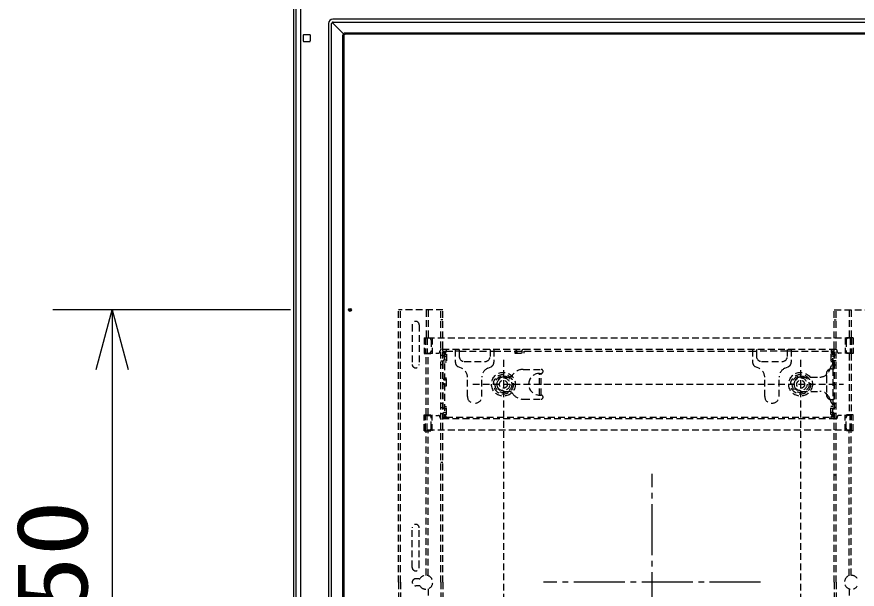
# Model space of a CAD drawing. Units: millimetres, scale not verified. Extents: x -63 to 63, y -57 to 57.
# Drawn here: x -33.87 to -5.6, y 18.37 to 37.65 of the extents above; entities that cross this region are included whole.
import ezdxf
from ezdxf.enums import TextEntityAlignment as Align

# ---------------------------------------------------------------- set-up
doc = ezdxf.new("R2010")
doc.units = ezdxf.units.MM
doc.header["$LTSCALE"] = 0.190236
doc.header["$PDMODE"] = 32
doc.header["$PDSIZE"] = 0.0951
doc.linetypes.add('CHAIN2', pattern=[12, 9, -1, 1, -1])
doc.linetypes.add('DASHED1', pattern=[1.8, 1.2, -0.6])
for name, color, linetype in [('0-2_GAIKEI', 1, 'Continuous'), ('0-3_WAKU', 7, 'Continuous'), ('0-4_S1', 3, 'DASHED1'), ('0-5_KIJUN', 7, 'CHAIN2'), ('0-6_SUNPO', 3, 'Continuous'), ('0-7_DEFPOINTS', 7, 'Continuous')]:
    doc.layers.add(name, color=color, linetype=linetype)
doc.styles.add('ＭＳ ゴシック', font='')
doc.styles.get('ＭＳ ゴシック').set_extended_font_data('MS Gothic')

# ---------------------------------------------------------------- blocks, each defined once
blk = doc.blocks.new('_OPEN30')
at = {"layer": '0-3_WAKU'}
blk.add_line((0, 0), (-1, 0), dxfattribs=at)
blk.add_lwpolyline([(-1, 0.26795), (0, 0), (-1, -0.26795)], dxfattribs=at)

msp = doc.modelspace()

# ---------------------------------------------------------------- linework, layer by layer
at = {"layer": '0-2_GAIKEI', "color": 7}
msp.add_line((-24.5656, 38.6412), (-24.5656, -1.4259), dxfattribs=at)
at = {"layer": '0-2_GAIKEI'}
for p, q in [((-24.4753, -1.3369), (-24.4753, 38.5523)), ((-24.3241, 38.4011), (-24.3241, -1.1857)), ((-23.3849, 37.4189), (-23.3849, -0.2035)), ((-23.2792, -0.1991), (-23.2792, 37.4144)), ((-22.8845, 37.0683), (-23.2653, 37.4491)), ((-1.7627, 37.5687), (-23.2351, 37.5687)), ((-23.2306, 37.463), (-1.7672, 37.463)), ((-24.2156, 37.0477), (-24.0155, 37.0477)), ((-2.1819, 37.0962), (-22.8159, 37.0962)), ((-2.1917, 37.056), (-22.8061, 37.056)), ((-24.2323, 37.0311), (-24.2323, 36.831)), ((-24.2156, 36.8144), (-24.0155, 36.8144)), ((-23.9989, 37.0311), (-23.9989, 36.831)), ((-22.9124, 36.9997), (-22.9124, 0.2157)), ((-22.8722, 36.9899), (-22.8722, 0.2255))]:
    msp.add_line(p, q, dxfattribs=at)
for centre, major_axis, ratio, start_param, end_param in [((-23.2347, 37.4185), (-0.1064, 0.1064), 0.997265, 5.4991567, 7.0672139), ((-23.2293, 37.4145), (0.0084, 0.0494), 0.995515, 0.9759762, 1.7409478), ((-23.2307, 37.4131), (0.0494, 0.0084), 0.995515, 1.4006449, 2.1656164), ((-24.2155, 37.031), (-0.0119, 0.0119), 0.992433, 5.5015852, 7.0647854), ((-24.0156, 37.031), (0.0119, 0.0119), 0.992433, 5.5015852, 7.0647854), ((-22.8107, 36.9971), (-0.0848, 0.0578), 0.973581, 6.1096782, 6.8685929), ((-22.8134, 36.9944), (-0.0578, 0.0848), 0.973581, 5.6977777, 6.4566924), ((-22.8051, 36.9889), (-0.0478, 0.0478), 0.985257, 5.5052135, 7.0611571), ((-24.2155, 36.8311), (0.0119, 0.0119), 0.992433, 2.3599926, 3.9231927), ((-24.0156, 36.8311), (-0.0119, 0.0119), 0.992433, 2.3599926, 3.9231927)]:
    msp.add_ellipse(centre, major_axis=major_axis, ratio=ratio, start_param=start_param, end_param=end_param, dxfattribs=at)
at = {"layer": '0-4_S1'}
for p, q in [((-21.0348, 18.6077), (-21.0348, 27.7744)), ((-19.5348, 27.7744), (-21.0348, 27.7744)), ((-20.9681, 18.6077), (-20.9681, 27.7744)), ((-20.1015, 27.7744), (-20.1015, 26.841)), ((-20.0348, 27.7744), (-20.0348, 26.841)), ((-19.6015, 18.6077), (-19.6015, 27.7744)), ((-19.5348, 18.6077), (-19.5348, 27.7744)), ((-6.3681, 18.6077), (-6.3681, 27.7744)), ((-6.3681, 27.7744), (-4.8681, 27.7744)), ((-6.3015, 18.6077), (-6.3015, 27.7744)), ((-5.8681, 27.7744), (-5.8681, 26.841)), ((-5.8015, 27.7744), (-5.8015, 26.841)), ((-19.5348, 27.441), (-19.6015, 27.441)), ((-6.3681, 27.441), (-6.3015, 27.441)), ((-20.5681, 27.2744), (-20.5681, 25.941)), ((-20.3348, 27.2744), (-20.3348, 25.941)), ((-20.1681, 26.841), (-20.1681, 26.3077)), ((-20.1681, 26.841), (-19.9015, 26.841)), ((-5.7848, 26.8244), (-20.1181, 26.8244)), ((-20.0648, 26.8244), (-20.0648, 26.3244)), ((-19.9315, 26.7577), (-19.9315, 26.391)), ((-19.9015, 26.841), (-19.9015, 26.3077)), ((-5.7348, 26.841), (-6.0015, 26.841)), ((-6.0015, 26.841), (-6.0015, 26.3077)), ((-5.9715, 26.7577), (-5.9715, 26.391)), ((-5.8381, 26.8244), (-5.8381, 26.3244)), ((-5.7848, 26.8244), (-5.7848, 26.3244)), ((-5.7348, 26.841), (-5.7348, 26.3077)), ((-20.1681, 26.3077), (-19.9015, 26.3077)), ((-20.1015, 24.241), (-20.1015, 26.3077)), ((-20.0348, 24.241), (-20.0348, 26.3077)), ((-19.6348, 26.3744), (-19.6348, 26.391)), ((-6.3181, 26.441), (-19.5848, 26.441)), ((-19.5348, 26.3877), (-19.5348, 26.441)), ((-19.5348, 26.3877), (-19.4281, 26.3877)), ((-19.5348, 26.371), (-19.5348, 24.1777)), ((-19.5348, 26.371), (-19.4815, 26.371)), ((-19.4815, 26.3177), (-19.5348, 26.3177)), ((-19.4815, 26.371), (-19.4815, 26.3177)), ((-19.4815, 26.3177), (-19.4815, 24.231)), ((-19.4281, 26.441), (-19.4281, 26.371)), ((-19.4281, 26.3877), (-19.1181, 26.3877)), ((-19.1181, 26.441), (-19.1181, 26.0156)), ((-18.9848, 26.3877), (-19.1181, 26.3877)), ((-18.9848, 26.441), (-18.9848, 26.2077)), ((-18.9848, 26.3877), (-17.9515, 26.3877)), ((-17.9515, 26.441), (-17.9515, 26.2077)), ((-17.9515, 26.3877), (-17.8181, 26.3877)), ((-17.8181, 26.441), (-17.8181, 26.0156)), ((-17.8181, 26.3877), (-9.1181, 26.3877)), ((-17.1181, 26.3877), (-17.1181, 26.321)), ((-17.1181, 26.321), (-16.8181, 26.321)), ((-17.0681, 26.321), (-17.0681, 26.4264)), ((-17.0515, 26.3877), (-17.0515, 26.321)), ((-16.8848, 26.3877), (-16.8848, 26.321)), ((-16.8681, 26.321), (-16.8681, 26.4264)), ((-16.8181, 26.3877), (-16.8181, 26.321)), ((-9.1181, 26.441), (-9.1181, 26.0156)), ((-9.1181, 26.3877), (-8.9848, 26.3877)), ((-8.9848, 26.441), (-8.9848, 26.2077)), ((-7.9515, 26.441), (-7.9515, 26.2077)), ((-7.8181, 26.441), (-7.8181, 26.0156)), ((-7.8181, 26.3877), (-6.4748, 26.3877)), ((-6.4748, 26.441), (-6.4748, 26.371)), ((-6.3681, 26.3877), (-6.4748, 26.3877)), ((-6.4215, 26.3177), (-6.4215, 26.371)), ((-6.3681, 26.371), (-6.4215, 26.371)), ((-6.4215, 25.9243), (-6.4215, 26.3177)), ((-6.4215, 26.3177), (-6.3681, 26.3177)), ((-6.3681, 26.3877), (-6.3681, 26.441)), ((-6.3681, 26.371), (-6.3681, 24.1777)), ((-6.2681, 26.3744), (-6.2681, 26.391)), ((-5.7848, 26.3244), (-6.2181, 26.3244)), ((-5.7348, 26.3077), (-6.0015, 26.3077)), ((-5.8681, 26.3077), (-5.8681, 24.241)), ((-5.8015, 26.3077), (-5.8015, 24.241)), ((-19.6015, 26.2577), (-19.5348, 26.2577)), ((-19.6015, 26.0577), (-19.5348, 26.0577)), ((-19.4815, 26.291), (-19.4148, 26.291)), ((-19.4815, 26.2244), (-19.4148, 26.2244)), ((-19.4815, 26.091), (-19.4148, 26.091)), ((-19.4815, 26.0244), (-19.4148, 26.0244)), ((-19.4148, 26.291), (-19.4148, 26.0244)), ((-18.8181, 26.041), (-18.1181, 26.041)), ((-17.5015, 26.0929), (-17.5015, 11.0406)), ((-8.8181, 26.041), (-8.1181, 26.041)), ((-7.5015, 26.0929), (-7.5015, 11.0406)), ((-6.4215, 26.291), (-6.4881, 26.291)), ((-6.4881, 26.291), (-6.4881, 26.0244)), ((-6.4215, 26.2244), (-6.4881, 26.2244)), ((-6.4215, 26.091), (-6.4881, 26.091)), ((-6.4215, 26.0244), (-6.4881, 26.0244)), ((-6.3015, 26.2577), (-6.3681, 26.2577)), ((-6.3015, 26.0577), (-6.3681, 26.0577)), ((-19.5348, 25.9244), (-19.6015, 25.9244)), ((-18.9066, 25.8127), (-19.0197, 25.8635)), ((-18.0297, 25.8127), (-17.9165, 25.8635)), ((-16.8348, 25.7744), (-16.2309, 25.7744)), ((-8.9066, 25.8127), (-9.0197, 25.8635)), ((-8.0297, 25.8127), (-7.9165, 25.8635)), ((-6.5464, 25.7128), (-6.4603, 25.9047)), ((-6.4681, 25.791), (-6.4215, 25.791)), ((-6.3681, 25.9244), (-6.4299, 25.9244)), ((-6.4215, 25.9243), (-6.4215, 25.791)), ((-6.4215, 25.791), (-6.3681, 25.791)), ((-6.4215, 25.791), (-6.4215, 24.7577)), ((-6.3681, 25.9244), (-6.3015, 25.9244)), ((-19.4815, 25.491), (-19.4148, 25.491)), ((-19.4148, 25.2244), (-19.4148, 25.491)), ((-18.7098, 24.8577), (-18.7098, 25.5086)), ((-18.2265, 24.8577), (-18.2265, 25.5086)), ((-17.5015, 25.516), (-17.328, 25.516)), ((-16.2848, 24.9077), (-16.2848, 25.641)), ((-16.2848, 25.641), (-16.2315, 25.641)), ((-16.2315, 24.9077), (-16.2315, 25.641)), ((-8.7098, 24.8577), (-8.7098, 25.5086)), ((-8.2265, 24.8577), (-8.2265, 25.5086)), ((-7.5017, 25.516), (-6.8505, 25.516)), ((-6.6348, 25.5709), (-6.6348, 25.6244)), ((-6.6348, 25.5709), (-6.6348, 24.9779)), ((-6.6348, 25.5382), (-6.6348, 25.0027)), ((-6.6348, 25.5382), (-6.6348, 25.0027)), ((-6.6348, 25.5382), (-6.6348, 25.0027)), ((-6.6348, 25.5382), (-6.6348, 25.0027)), ((-19.4148, 25.441), (-19.5202, 25.441)), ((-19.4148, 25.2744), (-19.5202, 25.2744)), ((-19.4815, 25.4244), (-19.4148, 25.4244)), ((-19.4815, 25.291), (-19.4148, 25.291)), ((-19.4815, 25.2244), (-19.4148, 25.2244)), ((-18.5347, 25.2744), (-6.0593, 25.2744)), ((-17.7181, 25.2994), (-17.7181, 25.2494)), ((-7.7181, 25.2994), (-7.7181, 25.2494)), ((-17.5015, 25.0327), (-17.328, 25.0327)), ((-16.2848, 24.9077), (-16.2315, 24.9077)), ((-7.5015, 25.0327), (-6.8505, 25.0327)), ((-6.6348, 24.9244), (-6.6348, 24.9779)), ((-19.5348, 24.6244), (-19.6015, 24.6244)), ((-16.8348, 24.7744), (-16.2315, 24.7744)), ((-8.4931, 24.641), (-8.4431, 24.641)), ((-6.4603, 24.644), (-6.5464, 24.8359)), ((-6.4681, 24.7577), (-6.4215, 24.7577)), ((-6.3681, 24.6244), (-6.4299, 24.6244)), ((-6.3681, 24.7577), (-6.4215, 24.7577)), ((-6.4215, 24.7577), (-6.4215, 24.6244)), ((-6.4215, 24.231), (-6.4215, 24.6244)), ((-6.3681, 24.6244), (-6.3015, 24.6244)), ((-19.6015, 24.491), (-19.5348, 24.491)), ((-19.4815, 24.5244), (-19.4148, 24.5244)), ((-19.4815, 24.4577), (-19.4148, 24.4577)), ((-19.4815, 24.3244), (-19.4148, 24.3244)), ((-19.4148, 24.2577), (-19.4148, 24.5244)), ((-6.4881, 24.2577), (-6.4881, 24.5244)), ((-6.4215, 24.5244), (-6.4881, 24.5244)), ((-6.4215, 24.4577), (-6.4881, 24.4577)), ((-6.4215, 24.3244), (-6.4881, 24.3244)), ((-6.3015, 24.491), (-6.3681, 24.491)), ((-20.1681, 23.7077), (-20.1681, 24.241)), ((-20.1681, 24.241), (-19.9015, 24.241)), ((-20.1181, 24.2244), (-19.6848, 24.2244)), ((-20.1181, 23.7243), (-20.1181, 24.2244)), ((-20.0648, 23.7243), (-20.0648, 24.2244)), ((-19.9315, 23.791), (-19.9315, 24.1577)), ((-19.9015, 23.7077), (-19.9015, 24.241)), ((-19.6348, 24.1744), (-19.6348, 24.1577)), ((-19.6015, 24.291), (-19.5348, 24.291)), ((-6.3181, 24.1077), (-19.5848, 24.1077)), ((-19.4815, 24.231), (-19.5348, 24.231)), ((-19.5348, 24.1777), (-19.4815, 24.1777)), ((-19.5348, 24.161), (-19.5348, 24.1077)), ((-19.5348, 24.161), (-19.4281, 24.161)), ((-19.4815, 24.2577), (-19.4148, 24.2577)), ((-19.4815, 24.231), (-19.4815, 24.1777)), ((-19.4281, 24.1077), (-19.4281, 24.1777)), ((-19.4281, 24.161), (-6.4748, 24.161)), ((-6.4215, 24.2577), (-6.4881, 24.2577)), ((-6.4748, 24.1077), (-6.4748, 24.1777)), ((-6.3681, 24.161), (-6.4748, 24.161)), ((-6.4215, 24.231), (-6.4215, 24.1777)), ((-6.4215, 24.231), (-6.3681, 24.231)), ((-6.3681, 24.1777), (-6.4215, 24.1777)), ((-6.3015, 24.291), (-6.3681, 24.291)), ((-6.3681, 24.161), (-6.3681, 24.1077)), ((-6.2681, 24.1744), (-6.2681, 24.1577)), ((-5.7348, 24.241), (-6.0015, 24.241)), ((-6.0015, 23.7077), (-6.0015, 24.241)), ((-5.9715, 23.791), (-5.9715, 24.1577)), ((-5.8381, 23.7243), (-5.8381, 24.2244)), ((-5.7348, 23.7077), (-5.7348, 24.241)), ((-20.1681, 23.7077), (-19.9015, 23.7077)), ((-5.7848, 23.7243), (-20.1181, 23.7243)), ((-20.1015, 18.841), (-20.1015, 23.7077)), ((-20.0348, 18.8281), (-20.0348, 23.7077)), ((-5.7348, 23.7077), (-6.0015, 23.7077)), ((-5.8681, 18.8281), (-5.8681, 23.7077)), ((-5.8015, 18.841), (-5.8015, 23.7077)), ((-19.5348, 22.641), (-19.6015, 22.641)), ((-6.3681, 22.2243), (-6.3015, 22.2243)), ((-20.5681, 19.1077), (-20.5681, 20.441)), ((-20.3348, 19.1077), (-20.3348, 20.441)), ((-20.332, 18.7243), (-20.4515, 18.7243)), ((-21.0348, 18.6077), (-21.0348, 9.441)), ((-20.9681, 18.6077), (-20.9681, 9.441)), ((-20.332, 18.491), (-20.4515, 18.491)), ((-20.0348, 18.3873), (-20.0348, 13.5077)), ((-19.6015, 18.6077), (-19.6015, 9.441)), ((-19.5348, 18.6077), (-19.5348, 9.441)), ((-6.3681, 18.6077), (-6.3681, 9.441)), ((-6.3015, 18.6077), (-6.3015, 9.441)), ((-5.8681, 18.3873), (-5.8681, 13.5077))]:
    msp.add_line(p, q, dxfattribs=at)
for points in [[(-20.1181, 26.8244), (-20.1181, 26.3244), (-19.6848, 26.3244)], [(-7.8181, 26.3877), (-7.9515, 26.3877), (-8.9848, 26.3877)], [(-5.7848, 23.7243), (-5.7848, 24.2244), (-6.2181, 24.2244)]]:
    msp.add_lwpolyline(points, dxfattribs=at)
for centre, radius in [((-17.5015, 25.2744), 0.4), ((-17.5015, 25.2744), 0.3333), ((-17.5015, 25.2744), 0.2833), ((-17.5015, 25.2744), 0.2167), ((-7.5015, 25.2744), 0.4), ((-7.5015, 25.2744), 0.3333), ((-7.5015, 25.2744), 0.2833), ((-7.5015, 25.2744), 0.2167), ((-17.5015, 25.2744), 0.1333), ((-7.5015, 25.2744), 0.1333)]:
    msp.add_circle(centre, radius, dxfattribs=at)
for centre, radius, start, end in [((-20.4515, 27.2744), 0.1167, 0, 180), ((-19.9981, 26.7577), 0.0667, 0, 90), ((-5.9048, 26.7577), 0.0667, 90, 180), ((-19.9981, 26.391), 0.0667, 270, 0), ((-19.6848, 26.3744), 0.05, 270, 0), ((-19.5848, 26.391), 0.05, 90, 180), ((-19.4815, 26.371), 0.0533, 270, 0), ((-17.1048, 26.3877), 0.0533, 0, 90), ((-16.8315, 26.3877), 0.0533, 90, 180), ((-6.4215, 26.371), 0.0533, 180, 270), ((-6.3181, 26.391), 0.05, 0, 90), ((-6.2181, 26.3744), 0.05, 180, 270), ((-5.9048, 26.391), 0.0667, 180, 270), ((-19.4815, 26.2777), 0.0533, 180, 270), ((-19.4815, 26.0377), 0.0533, 90, 180), ((-18.9515, 26.0156), 0.1667, 180, 245.82089), ((-18.8181, 26.2077), 0.1667, 180, 270), ((-18.1181, 26.2077), 0.1667, 270, 0), ((-17.9848, 26.0156), 0.1667, 294.17911, 0), ((-8.9515, 26.0156), 0.1667, 180, 245.82089), ((-8.8181, 26.2077), 0.1667, 180, 270), ((-8.1181, 26.2077), 0.1667, 270, 0), ((-7.9848, 26.0156), 0.1667, 294.17911, 0), ((-6.4215, 26.2777), 0.0533, 270, 0), ((-6.4215, 26.0377), 0.0533, 0, 90), ((-20.4515, 25.941), 0.1167, 180, 0), ((-19.0431, 25.5086), 0.3333, 0, 65.82089), ((-17.8931, 25.5086), 0.3333, 114.17911, 180), ((-16.8348, 25.341), 0.4333, 90, 145.28851), ((-16.2315, 25.7077), 0.0667, 270, 90), ((-9.0431, 25.5086), 0.3333, 0, 65.82089), ((-7.8931, 25.5086), 0.3333, 114.17911, 180), ((-6.4681, 25.6244), 0.1667, 106.66509, 180), ((-6.4681, 25.6244), 0.1667, 90, 106.66509), ((-6.4299, 25.891), 0.0333, 90, 155.82089), ((-19.4815, 25.4777), 0.0533, 180, 270), ((-17.5015, 25.2994), 0.2167, 90, 180), ((-17.328, 25.6827), 0.1667, 270, 325.28851), ((-16.2848, 25.2744), 0.3667, 90, 270), ((-7.5015, 25.2994), 0.2167, 90, 180), ((-6.8505, 25.8494), 0.3333, 270, 335.82089), ((-19.4815, 25.2377), 0.0533, 90, 180), ((-17.5015, 25.2494), 0.2167, 180, 270), ((-7.5015, 25.2494), 0.2167, 180, 270), ((-17.328, 24.866), 0.1667, 34.71149, 90), ((-16.8348, 25.2077), 0.4333, 214.71149, 270), ((-16.2315, 24.841), 0.0667, 270, 90), ((-6.8505, 24.6994), 0.3333, 24.17911, 90), ((-6.4681, 24.9244), 0.1667, 180, 253.33491), ((-18.4931, 24.8577), 0.2167, 180, 270), ((-18.4431, 24.8577), 0.2167, 270, 0), ((-8.4931, 24.8577), 0.2167, 180, 270), ((-8.4431, 24.8577), 0.2167, 270, 0), ((-6.4681, 24.9244), 0.1667, 253.33491, 270), ((-6.4299, 24.6577), 0.0333, 204.17911, 270), ((-19.4815, 24.511), 0.0533, 180, 270), ((-19.4815, 24.271), 0.0533, 90, 180), ((-6.4215, 24.511), 0.0533, 270, 0), ((-6.4215, 24.271), 0.0533, 0, 90), ((-19.9981, 24.1577), 0.0667, 0, 90), ((-19.6848, 24.1744), 0.05, 0, 90), ((-19.5848, 24.1577), 0.05, 180, 270), ((-19.4815, 24.1777), 0.0533, 0, 90), ((-6.4215, 24.1777), 0.0533, 90, 180), ((-6.3181, 24.1577), 0.05, 270, 0), ((-6.2181, 24.1744), 0.05, 90, 180), ((-5.9048, 24.1577), 0.0667, 90, 180), ((-19.9981, 23.791), 0.0667, 270, 0), ((-5.9048, 23.791), 0.0667, 180, 270), ((-20.4515, 20.441), 0.1167, 0, 180), ((-20.4515, 19.1077), 0.1167, 180, 0), ((-20.4515, 18.6077), 0.1167, 90, 270), ((-20.332, 18.7577), 0.0333, 270, 325.77113), ((-20.1115, 18.6077), 0.2333, 214.22887, 145.77113), ((-5.7915, 18.6077), 0.2333, 34.22887, 325.77113), ((-20.332, 18.4577), 0.0333, 34.22887, 90)]:
    msp.add_arc(centre, radius, start, end, dxfattribs=at)
at = {"layer": '0-5_KIJUN'}
for p, q in [((-12.5015, 14.9558), (-12.5015, 22.2595)), ((-8.8496, 18.6077), (-16.1533, 18.6077))]:
    msp.add_line(p, q, dxfattribs=at)
at = {"layer": '0-6_SUNPO'}
for p, q in [((-24.663, 27.7744), (-32.663, 27.7744)), ((-30.663, 25.7744), (-30.663, 11.441))]:
    msp.add_line(p, q, dxfattribs=at)
at = {"layer": '0-7_DEFPOINTS'}
msp.add_point((-22.663, 27.7744), dxfattribs=at)

# ---------------------------------------------------------------- block references
at = {"layer": '0-6_SUNPO', "xscale": 2, "yscale": 2, "rotation": 90}
msp.add_blockref('_OPEN30', (-30.663, 27.7744), dxfattribs=at)

# ---------------------------------------------------------------- texts
at = {"layer": '0-6_SUNPO', "style": 'ＭＳ ゴシック', "width": 1.15}
msp.add_text('550', height=2.406, rotation=90, dxfattribs=at).set_placement((-30.7726, 15.7205), align=Align.BOTTOM_LEFT)

doc.saveas('drawing.dxf')
